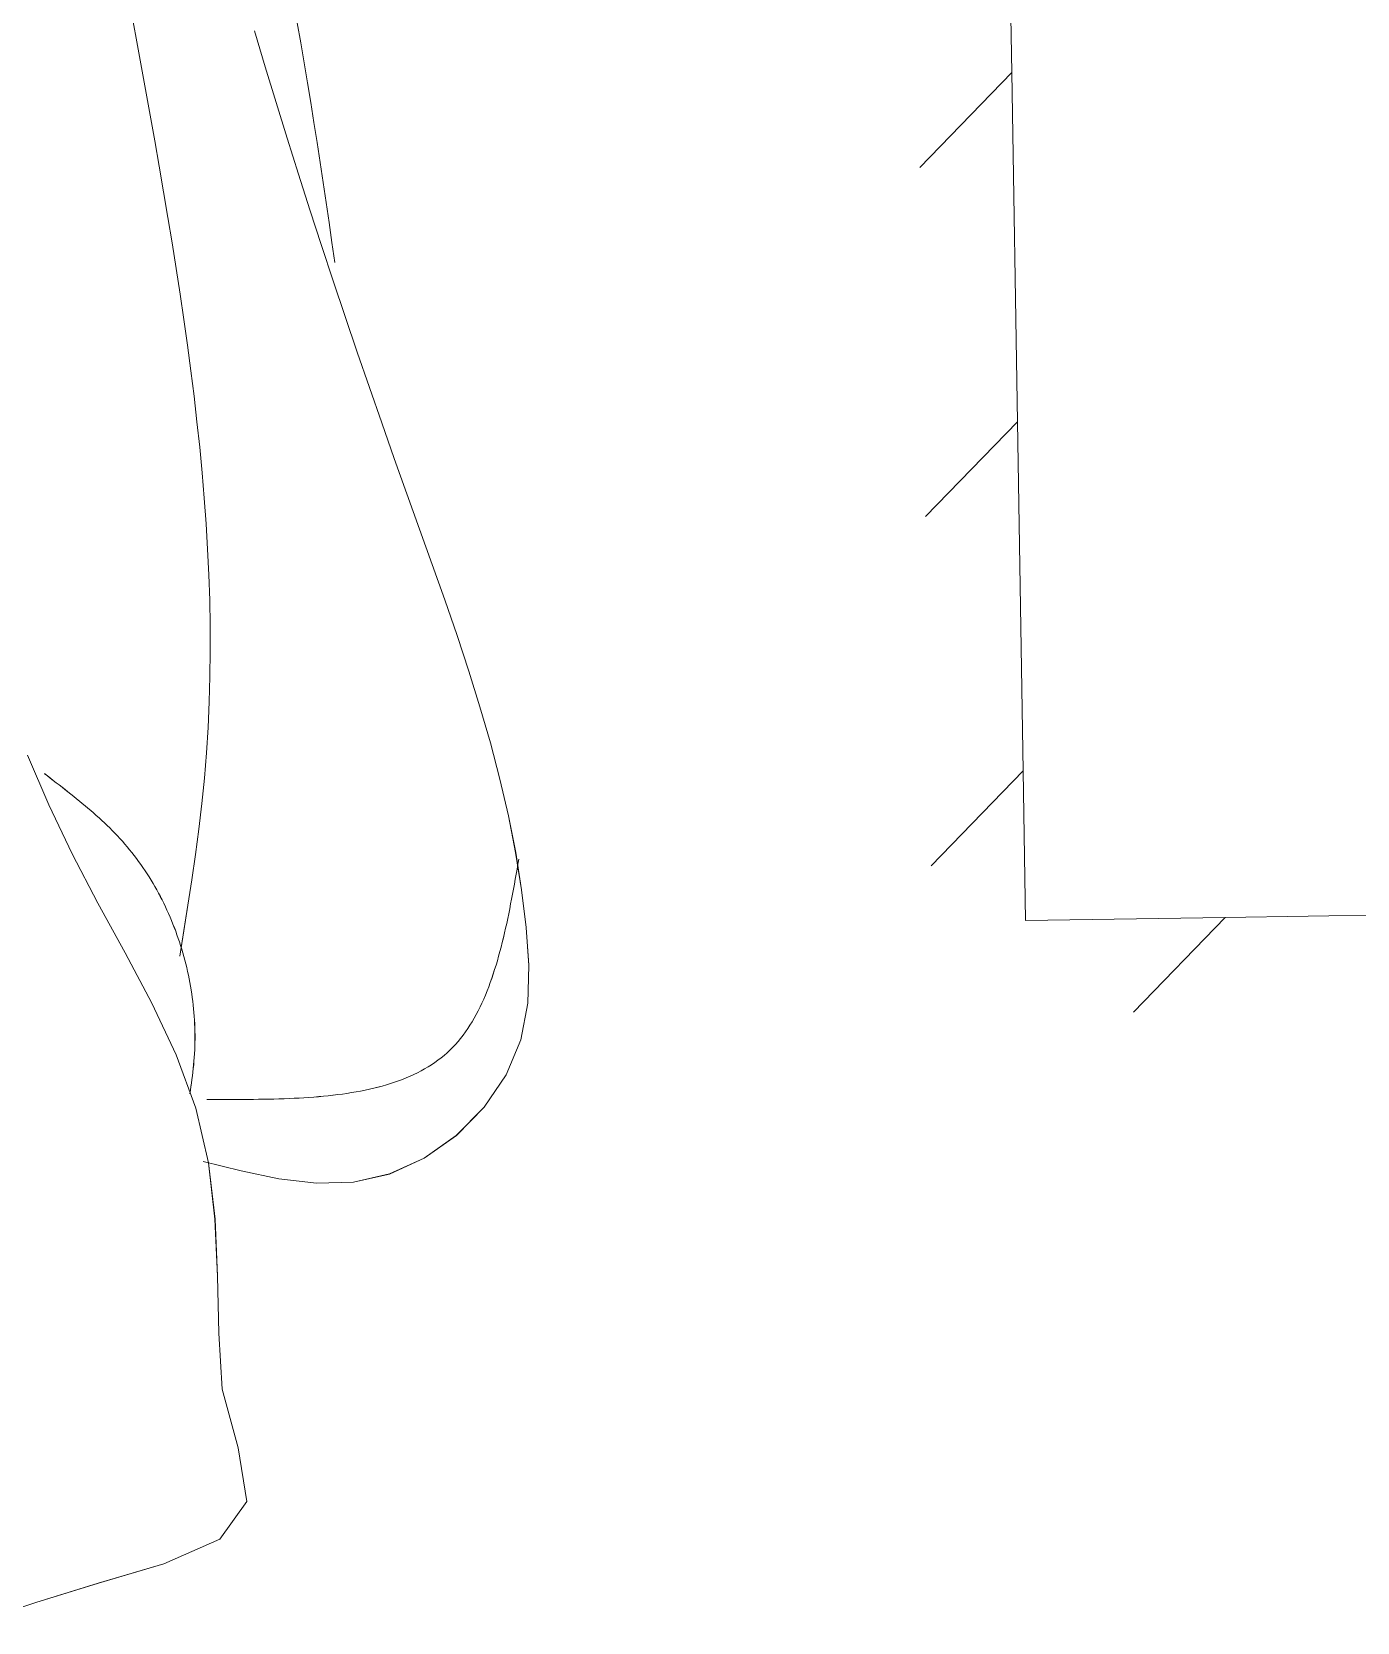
# Model space of a CAD drawing. Header units: centimetres. Extents: x 3695 to 5327, y 1631 to 2449.
# Drawn here: x 4628.6 to 4671.2, y 1915.4 to 1966.5 of the extents above; entities that cross this region are included whole.
import ezdxf

# ---------------------------------------------------------------- set-up
doc = ezdxf.new("R2010")
doc.units = ezdxf.units.CM
doc.layers.add('傢俱', color=7, linetype='Continuous', lineweight=15)

# ---------------------------------------------------------------- blocks, each defined once
blk = doc.blocks.new('沙發030')
for p, q in [((114.978, -116.356), (113.074, -116.953)), ((113.074, -116.953), (111.055, -117.543)), ((111.055, -117.543), (108.941, -118.135)), ((108.941, -118.135), (107.13, -118.897)), ((107.13, -118.897), (106.242, -120.093)), ((106.242, -120.093), (106.496, -121.82)), ((106.496, -121.82), (106.981, -123.716)), ((106.981, -123.716), (107.059, -125.522)), ((107.059, -125.522), (107.068, -127.348)), ((107.068, -127.348), (107.118, -129.179)), ((107.118, -129.179), (107.295, -130.993)), ((101.49, -130.544), (102.655, -130.304)), ((102.655, -130.304), (103.841, -130.291)), ((103.841, -130.291), (105.043, -130.449)), ((100.365, -131.037), (101.49, -130.544)), ((105.043, -130.449), (106.254, -130.719)), ((106.254, -130.719), (107.471, -131.047)), ((99.324, -131.749), (100.365, -131.037)), ((107.295, -130.993), (107.678, -132.762)), ((98.417, -132.639), (99.324, -131.749)), ((97.694, -133.665), (98.417, -132.639)), ((107.678, -132.762), (108.278, -134.48)), ((101.678, -133.374), (101.544, -133.411)), ((101.814, -133.34), (101.678, -133.374)), ((101.952, -133.309), (101.814, -133.34)), ((102.092, -133.279), (101.952, -133.309)), ((102.233, -133.251), (102.092, -133.279)), ((102.376, -133.225), (102.233, -133.251)), ((102.521, -133.2), (102.376, -133.225)), ((102.666, -133.178), (102.521, -133.2)), ((102.814, -133.157), (102.666, -133.178)), ((102.963, -133.138), (102.814, -133.157)), ((103.113, -133.121), (102.963, -133.138)), ((103.264, -133.105), (103.113, -133.121)), ((103.417, -133.091), (103.264, -133.105)), ((103.57, -133.078), (103.417, -133.091)), ((103.725, -133.066), (103.57, -133.078)), ((103.882, -133.056), (103.725, -133.066)), ((104.039, -133.047), (103.882, -133.056)), ((104.197, -133.039), (104.039, -133.047)), ((104.356, -133.032), (104.197, -133.039)), ((104.516, -133.026), (104.356, -133.032)), ((104.676, -133.022), (104.516, -133.026)), ((104.838, -133.018), (104.676, -133.022)), ((105, -133.015), (104.838, -133.018)), ((105.163, -133.013), (105, -133.015)), ((105.327, -133.012), (105.163, -133.013)), ((105.491, -133.011), (105.327, -133.012)), ((105.656, -133.012), (105.491, -133.011)), ((105.821, -133.012), (105.656, -133.012)), ((105.987, -133.014), (105.821, -133.012)), ((106.153, -133.015), (105.987, -133.014)), ((106.32, -133.018), (106.153, -133.015)), ((106.486, -133.02), (106.32, -133.018)), ((106.653, -133.023), (106.486, -133.02)), ((106.821, -133.026), (106.653, -133.023)), ((106.988, -133.029), (106.821, -133.026)), ((107.155, -133.032), (106.988, -133.029)), ((107.323, -133.036), (107.155, -133.032)), ((107.822, -133.454), (107.841, -133.337)), ((107.841, -133.337), (107.859, -133.22)), ((97.202, -134.786), (97.694, -133.665)), ((100.308, -133.902), (100.197, -133.966)), ((100.422, -133.842), (100.308, -133.902)), ((100.538, -133.784), (100.422, -133.842)), ((100.657, -133.728), (100.538, -133.784)), ((100.777, -133.676), (100.657, -133.728)), ((100.9, -133.625), (100.777, -133.676)), ((101.025, -133.578), (100.9, -133.625)), ((101.151, -133.532), (101.025, -133.578)), ((101.28, -133.489), (101.151, -133.532)), ((101.411, -133.449), (101.28, -133.489)), ((101.544, -133.411), (101.411, -133.449)), ((107.753, -133.921), (107.769, -133.804)), ((107.769, -133.804), (107.786, -133.687)), ((107.786, -133.687), (107.804, -133.57)), ((107.804, -133.57), (107.822, -133.454)), ((99.58, -134.409), (99.486, -134.494)), ((99.676, -134.328), (99.58, -134.409)), ((99.775, -134.249), (99.676, -134.328)), ((99.877, -134.174), (99.775, -134.249)), ((99.981, -134.102), (99.877, -134.174)), ((100.088, -134.032), (99.981, -134.102)), ((100.197, -133.966), (100.088, -134.032)), ((107.69, -134.512), (107.699, -134.393)), ((107.699, -134.393), (107.711, -134.275)), ((107.711, -134.275), (107.723, -134.157)), ((107.723, -134.157), (107.737, -134.039)), ((107.737, -134.039), (107.753, -133.921)), ((96.96, -135.965), (97.202, -134.786)), ((99.137, -134.865), (99.057, -134.965)), ((99.221, -134.767), (99.137, -134.865)), ((99.306, -134.673), (99.221, -134.767)), ((99.395, -134.582), (99.306, -134.673)), ((99.486, -134.494), (99.395, -134.582)), ((107.667, -134.99), (107.67, -134.87)), ((107.67, -134.87), (107.675, -134.75)), ((107.675, -134.75), (107.682, -134.631)), ((107.682, -134.631), (107.69, -134.512)), ((108.278, -134.48), (109.03, -136.154)), ((74.516, -138.355), (77.516, -135.355)), ((98.757, -135.395), (98.688, -135.509)), ((98.829, -135.283), (98.757, -135.395)), ((98.902, -135.174), (98.829, -135.283)), ((98.978, -135.068), (98.902, -135.174)), ((99.057, -134.965), (98.978, -135.068)), ((107.665, -135.11), (107.667, -134.99)), ((107.665, -135.23), (107.665, -135.11)), ((107.666, -135.351), (107.665, -135.23)), ((107.669, -135.471), (107.666, -135.351)), ((98.493, -135.866), (98.432, -135.99)), ((98.556, -135.745), (98.493, -135.866)), ((98.621, -135.626), (98.556, -135.745)), ((98.688, -135.509), (98.621, -135.626)), ((107.674, -135.592), (107.669, -135.471)), ((107.68, -135.713), (107.674, -135.592)), ((107.687, -135.834), (107.68, -135.713)), ((107.697, -135.955), (107.687, -135.834)), ((107.707, -136.076), (107.697, -135.955)), ((96.908, -137.177), (96.96, -135.965)), ((98.26, -136.375), (98.206, -136.508)), ((98.316, -136.245), (98.26, -136.375)), ((98.373, -136.117), (98.316, -136.245)), ((98.432, -135.99), (98.373, -136.117)), ((107.719, -136.197), (107.707, -136.076)), ((107.733, -136.318), (107.719, -136.197)), ((107.748, -136.439), (107.733, -136.318)), ((107.765, -136.56), (107.748, -136.439)), ((109.03, -136.154), (109.865, -137.791)), ((98.054, -136.917), (98.007, -137.057)), ((98.103, -136.779), (98.054, -136.917)), ((98.154, -136.642), (98.103, -136.779)), ((98.206, -136.508), (98.154, -136.642)), ((107.783, -136.68), (107.765, -136.56)), ((107.803, -136.801), (107.783, -136.68)), ((107.824, -136.921), (107.803, -136.801)), ((107.846, -137.041), (107.824, -136.921)), ((96.973, -138.397), (96.908, -137.177)), ((97.872, -137.486), (97.829, -137.632)), ((97.916, -137.341), (97.872, -137.486)), ((97.96, -137.198), (97.916, -137.341)), ((98.007, -137.057), (97.96, -137.198)), ((107.871, -137.161), (107.846, -137.041)), ((107.896, -137.281), (107.871, -137.161)), ((107.923, -137.4), (107.896, -137.281)), ((107.952, -137.519), (107.923, -137.4)), ((97.748, -137.929), (97.709, -138.079)), ((97.788, -137.78), (97.748, -137.929)), ((97.829, -137.632), (97.788, -137.78)), ((107.982, -137.638), (107.952, -137.519)), ((108.114, -137.656), (107.968, -138.47)), ((108.013, -137.756), (107.982, -137.638)), ((108.046, -137.874), (108.013, -137.756)), ((108.08, -137.992), (108.046, -137.874)), ((108.116, -138.109), (108.08, -137.992)), ((109.865, -137.791), (110.715, -139.401)), ((74.516, -138.355), (63.29, -138.355)), ((80.932, -138.355), (74.516, -138.355)), ((80.932, -143.165), (80.932, -138.355)), ((97.098, -139.607), (96.973, -138.397)), ((97.634, -138.382), (97.597, -138.536)), ((97.671, -138.23), (97.634, -138.382)), ((97.709, -138.079), (97.671, -138.23)), ((107.968, -138.47), (107.824, -139.284)), ((108.153, -138.226), (108.116, -138.109)), ((108.191, -138.342), (108.153, -138.226)), ((108.231, -138.457), (108.191, -138.342)), ((108.272, -138.572), (108.231, -138.457)), ((97.492, -139.001), (97.459, -139.158)), ((97.527, -138.845), (97.492, -139.001)), ((97.562, -138.69), (97.527, -138.845)), ((97.597, -138.536), (97.562, -138.69)), ((108.315, -138.687), (108.272, -138.572)), ((108.359, -138.801), (108.315, -138.687)), ((108.405, -138.914), (108.359, -138.801)), ((108.451, -139.027), (108.405, -138.914)), ((108.5, -139.139), (108.451, -139.027)), ((97.393, -139.473), (97.361, -139.632)), ((97.426, -139.315), (97.393, -139.473)), ((97.459, -139.158), (97.426, -139.315)), ((107.824, -139.284), (107.684, -140.098)), ((108.549, -139.25), (108.5, -139.139)), ((108.6, -139.36), (108.549, -139.25)), ((108.652, -139.47), (108.6, -139.36)), ((108.706, -139.579), (108.652, -139.47)), ((110.715, -139.401), (111.516, -140.993)), ((97.271, -140.806), (97.098, -139.607)), ((97.298, -139.95), (97.267, -140.109)), ((97.329, -139.79), (97.298, -139.95)), ((97.361, -139.632), (97.329, -139.79)), ((108.761, -139.687), (108.706, -139.579)), ((108.817, -139.794), (108.761, -139.687)), ((108.875, -139.901), (108.817, -139.794)), ((108.934, -140.006), (108.875, -139.901)), ((108.994, -140.111), (108.934, -140.006)), ((80.932, -143.165), (83.932, -140.165)), ((97.205, -140.429), (97.174, -140.589)), ((97.236, -140.269), (97.205, -140.429)), ((97.267, -140.109), (97.236, -140.269)), ((107.684, -140.098), (107.553, -140.912)), ((109.056, -140.214), (108.994, -140.111)), ((109.119, -140.317), (109.056, -140.214)), ((109.183, -140.418), (109.119, -140.317)), ((109.249, -140.519), (109.183, -140.418)), ((109.316, -140.619), (109.249, -140.519)), ((97.486, -141.994), (97.271, -140.806)), ((107.553, -140.912), (107.431, -141.727)), ((109.384, -140.717), (109.316, -140.619)), ((109.453, -140.814), (109.384, -140.717)), ((109.524, -140.91), (109.453, -140.814)), ((109.596, -141.005), (109.524, -140.91)), ((109.669, -141.099), (109.596, -141.005)), ((111.516, -140.993), (112.244, -142.584)), ((109.743, -141.192), (109.669, -141.099)), ((109.819, -141.283), (109.743, -141.192)), ((109.896, -141.374), (109.819, -141.283)), ((109.974, -141.463), (109.896, -141.374)), ((110.053, -141.551), (109.974, -141.463)), ((110.133, -141.638), (110.053, -141.551)), ((97.74, -143.172), (97.486, -141.994)), ((107.431, -141.727), (107.321, -142.542)), ((110.214, -141.724), (110.133, -141.638)), ((110.296, -141.808), (110.214, -141.724)), ((110.379, -141.893), (110.296, -141.808)), ((110.463, -141.976), (110.379, -141.893)), ((110.548, -142.058), (110.463, -141.976)), ((110.634, -142.139), (110.548, -142.058)), ((107.321, -142.542), (107.227, -143.357)), ((110.721, -142.22), (110.634, -142.139)), ((110.808, -142.3), (110.721, -142.22)), ((110.896, -142.38), (110.808, -142.3)), ((110.984, -142.458), (110.896, -142.38)), ((111.073, -142.536), (110.984, -142.458)), ((111.163, -142.614), (111.073, -142.536)), ((112.244, -142.584), (112.894, -144.193)), ((111.254, -142.691), (111.163, -142.614)), ((111.344, -142.767), (111.254, -142.691)), ((111.436, -142.843), (111.344, -142.767)), ((111.527, -142.919), (111.436, -142.843)), ((111.619, -142.994), (111.527, -142.919)), ((111.712, -143.069), (111.619, -142.994)), ((111.804, -143.144), (111.712, -143.069)), ((80.932, -154.39), (80.932, -143.165)), ((98.026, -144.342), (97.74, -143.172)), ((107.227, -143.357), (107.147, -144.173)), ((111.897, -143.218), (111.804, -143.144)), ((111.99, -143.292), (111.897, -143.218)), ((112.084, -143.366), (111.99, -143.292)), ((112.177, -143.44), (112.084, -143.366)), ((112.27, -143.514), (112.177, -143.44)), ((112.364, -143.588), (112.27, -143.514)), ((98.342, -145.505), (98.026, -144.342)), ((107.147, -144.173), (107.083, -144.99)), ((107.083, -144.99), (107.033, -145.806)), ((98.682, -146.661), (98.342, -145.505)), ((107.033, -145.806), (106.997, -146.624)), ((99.041, -147.813), (98.682, -146.661)), ((106.997, -146.624), (106.974, -147.441)), ((106.974, -147.441), (106.965, -148.259)), ((99.415, -148.961), (99.041, -147.813)), ((106.965, -148.259), (106.967, -149.078)), ((99.798, -150.106), (99.415, -148.961)), ((106.967, -149.078), (106.981, -149.897)), ((100.188, -151.25), (99.798, -150.106)), ((106.981, -149.897), (107.006, -150.716)), ((107.006, -150.716), (107.042, -151.536)), ((100.578, -152.393), (100.188, -151.25)), ((80.932, -154.39), (83.932, -151.39)), ((107.042, -151.536), (107.088, -152.356)), ((100.964, -153.537), (100.578, -152.393)), ((107.088, -152.356), (107.144, -153.176)), ((107.144, -153.176), (107.209, -153.997)), ((101.347, -154.682), (100.964, -153.537)), ((107.209, -153.997), (107.282, -154.818)), ((80.932, -165.615), (80.932, -154.39)), ((101.725, -155.828), (101.347, -154.682)), ((107.282, -154.818), (107.363, -155.64)), ((102.098, -156.974), (101.725, -155.828)), ((107.363, -155.64), (107.451, -156.461)), ((107.451, -156.461), (107.547, -157.283)), ((102.467, -158.122), (102.098, -156.974)), ((107.547, -157.283), (107.649, -158.106)), ((102.831, -159.271), (102.467, -158.122)), ((107.649, -158.106), (107.756, -158.929)), ((107.756, -158.929), (107.869, -159.752)), ((103.189, -160.421), (102.831, -159.271)), ((107.869, -159.752), (107.986, -160.575)), ((103.543, -161.573), (103.189, -160.421)), ((107.986, -160.575), (108.108, -161.399)), ((108.108, -161.399), (108.233, -162.222)), ((103.892, -162.725), (103.543, -161.573)), ((108.233, -162.222), (108.362, -163.047)), ((80.932, -165.615), (83.932, -162.615)), ((104.235, -163.879), (103.892, -162.725)), ((108.362, -163.047), (108.493, -163.871)), ((104.572, -165.035), (104.235, -163.879)), ((108.493, -163.871), (108.626, -164.696)), ((104.904, -166.192), (104.572, -165.035)), ((108.626, -164.696), (108.76, -165.521)), ((108.76, -165.521), (108.895, -166.346)), ((80.932, -176.841), (80.932, -165.615)), ((105.23, -167.351), (104.904, -166.192)), ((108.895, -166.346), (109.031, -167.171)), ((109.031, -167.171), (109.167, -167.997))]:
    blk.add_line(p, q)
blk.add_arc((311.597, -134.674), 210.335, 186.87687, 198.20277)

msp = doc.modelspace()

# ---------------------------------------------------------------- linework, layer by layer
at = {"layer": '傢俱'}
for p, q in [((4659.914, 1976.444), (4660.096, 1965.22)), ((4631.975, 1966.321), (4631.826, 1967.144)), ((4635.773, 1966.562), (4636.118, 1965.409)), ((4632.124, 1965.498), (4631.975, 1966.321)), ((4632.273, 1964.675), (4632.124, 1965.498)), ((4636.118, 1965.409), (4636.468, 1964.257)), ((4660.096, 1965.22), (4657.145, 1962.172)), ((4660.096, 1965.22), (4660.278, 1953.996)), ((4632.421, 1963.852), (4632.273, 1964.675)), ((4632.567, 1963.03), (4632.421, 1963.852)), ((4636.468, 1964.257), (4636.824, 1963.107)), ((4632.711, 1962.208), (4632.567, 1963.03)), ((4636.824, 1963.107), (4637.186, 1961.959)), ((4632.853, 1961.386), (4632.711, 1962.208)), ((4637.186, 1961.959), (4637.553, 1960.812)), ((4632.992, 1960.564), (4632.853, 1961.386)), ((4637.553, 1960.812), (4637.926, 1959.666)), ((4633.127, 1959.743), (4632.992, 1960.564)), ((4633.258, 1958.921), (4633.127, 1959.743)), ((4637.926, 1959.666), (4638.303, 1958.522)), ((4633.384, 1958.1), (4633.258, 1958.921)), ((4638.303, 1958.522), (4638.685, 1957.379)), ((4633.504, 1957.279), (4633.384, 1958.1)), ((4633.62, 1956.459), (4633.504, 1957.279)), ((4638.685, 1957.379), (4639.073, 1956.238)), ((4633.728, 1955.638), (4633.62, 1956.459)), ((4639.073, 1956.238), (4639.465, 1955.097)), ((4633.83, 1954.818), (4633.728, 1955.638)), ((4639.465, 1955.097), (4639.861, 1953.958)), ((4633.924, 1953.998), (4633.83, 1954.818)), ((4634.011, 1953.178), (4633.924, 1953.998)), ((4639.861, 1953.958), (4640.262, 1952.819)), ((4660.278, 1953.996), (4657.327, 1950.948)), ((4660.278, 1953.996), (4660.46, 1942.773)), ((4634.089, 1952.358), (4634.011, 1953.178)), ((4640.262, 1952.819), (4640.667, 1951.682)), ((4634.158, 1951.539), (4634.089, 1952.358)), ((4634.217, 1950.72), (4634.158, 1951.539)), ((4640.667, 1951.682), (4641.075, 1950.545)), ((4634.266, 1949.901), (4634.217, 1950.72)), ((4641.075, 1950.545), (4641.483, 1949.408)), ((4634.305, 1949.082), (4634.266, 1949.901)), ((4634.332, 1948.263), (4634.305, 1949.082)), ((4641.483, 1949.408), (4641.885, 1948.269)), ((4634.348, 1947.445), (4634.332, 1948.263)), ((4641.885, 1948.269), (4642.278, 1947.127)), ((4634.351, 1946.627), (4634.348, 1947.445)), ((4642.278, 1947.127), (4642.655, 1945.981)), ((4634.342, 1945.809), (4634.351, 1946.627)), ((4642.655, 1945.981), (4643.014, 1944.831)), ((4634.319, 1944.991), (4634.342, 1945.809)), ((4634.282, 1944.174), (4634.319, 1944.991)), ((4643.014, 1944.831), (4643.348, 1943.673)), ((4634.231, 1943.357), (4634.282, 1944.174)), ((4634.165, 1942.54), (4634.231, 1943.357)), ((4643.348, 1943.673), (4643.654, 1942.508)), ((4629.161, 1941.684), (4628.485, 1943.283)), ((4629.025, 1942.687), (4629.12, 1942.615)), ((4629.12, 1942.615), (4629.214, 1942.542)), ((4629.214, 1942.542), (4629.309, 1942.47)), ((4629.309, 1942.47), (4629.403, 1942.397)), ((4629.403, 1942.397), (4629.498, 1942.325)), ((4629.498, 1942.325), (4629.592, 1942.252)), ((4634.084, 1941.723), (4634.165, 1942.54)), ((4643.654, 1942.508), (4643.927, 1941.334)), ((4660.46, 1942.773), (4657.509, 1939.724)), ((4660.46, 1942.773), (4660.538, 1937.964)), ((4629.592, 1942.252), (4629.685, 1942.179)), ((4629.685, 1942.179), (4629.779, 1942.105)), ((4629.779, 1942.105), (4629.872, 1942.031)), ((4629.872, 1942.031), (4629.965, 1941.957)), ((4629.965, 1941.957), (4630.058, 1941.883)), ((4630.058, 1941.883), (4630.15, 1941.808)), ((4630.15, 1941.808), (4630.241, 1941.732)), ((4629.915, 1940.106), (4629.161, 1941.684)), ((4630.241, 1941.732), (4630.332, 1941.656)), ((4630.332, 1941.656), (4630.423, 1941.58)), ((4630.423, 1941.58), (4630.512, 1941.502)), ((4630.512, 1941.502), (4630.602, 1941.424)), ((4630.602, 1941.424), (4630.69, 1941.346)), ((4630.69, 1941.346), (4630.778, 1941.267)), ((4633.987, 1940.906), (4634.084, 1941.723)), ((4643.927, 1941.334), (4644.161, 1940.15)), ((4630.778, 1941.267), (4630.865, 1941.186)), ((4630.865, 1941.186), (4630.951, 1941.106)), ((4630.951, 1941.106), (4631.037, 1941.024)), ((4631.037, 1941.024), (4631.121, 1940.941)), ((4631.121, 1940.941), (4631.205, 1940.857)), ((4631.205, 1940.857), (4631.287, 1940.773)), ((4633.879, 1940.09), (4633.987, 1940.906)), ((4631.287, 1940.773), (4631.369, 1940.687)), ((4631.369, 1940.687), (4631.449, 1940.6)), ((4631.449, 1940.6), (4631.529, 1940.513)), ((4631.529, 1940.513), (4631.607, 1940.424)), ((4631.607, 1940.424), (4631.684, 1940.334)), ((4631.684, 1940.334), (4631.76, 1940.242)), ((4630.742, 1938.527), (4629.915, 1940.106)), ((4631.76, 1940.242), (4631.835, 1940.15)), ((4631.835, 1940.15), (4631.908, 1940.056)), ((4631.908, 1940.056), (4631.98, 1939.961)), ((4631.98, 1939.961), (4632.051, 1939.864)), ((4632.051, 1939.864), (4632.121, 1939.767)), ((4632.121, 1939.767), (4632.189, 1939.669)), ((4633.76, 1939.273), (4633.879, 1940.09)), ((4644.161, 1940.15), (4644.353, 1938.954)), ((4644.205, 1939.613), (4644.233, 1939.774)), ((4644.233, 1939.774), (4644.262, 1939.934)), ((4632.189, 1939.669), (4632.256, 1939.569)), ((4632.256, 1939.569), (4632.322, 1939.469)), ((4632.322, 1939.469), (4632.387, 1939.367)), ((4632.387, 1939.367), (4632.45, 1939.264)), ((4632.45, 1939.264), (4632.512, 1939.161)), ((4633.634, 1938.457), (4633.76, 1939.273)), ((4644.119, 1939.133), (4644.148, 1939.293)), ((4644.148, 1939.293), (4644.177, 1939.453)), ((4644.177, 1939.453), (4644.205, 1939.613)), ((4632.512, 1939.161), (4632.573, 1939.056)), ((4632.573, 1939.056), (4632.632, 1938.951)), ((4632.632, 1938.951), (4632.69, 1938.845)), ((4632.69, 1938.845), (4632.747, 1938.737)), ((4644.03, 1938.657), (4644.06, 1938.815)), ((4644.06, 1938.815), (4644.09, 1938.974)), ((4644.09, 1938.974), (4644.119, 1939.133)), ((4644.353, 1938.954), (4644.498, 1937.746)), ((4631.618, 1936.931), (4630.742, 1938.527)), ((4632.747, 1938.737), (4632.802, 1938.629)), ((4632.802, 1938.629), (4632.857, 1938.521)), ((4632.857, 1938.521), (4632.909, 1938.411)), ((4632.909, 1938.411), (4632.961, 1938.301)), ((4632.961, 1938.301), (4633.011, 1938.189)), ((4633.503, 1937.641), (4633.634, 1938.457)), ((4643.937, 1938.185), (4643.969, 1938.341)), ((4643.969, 1938.341), (4644, 1938.499)), ((4644, 1938.499), (4644.03, 1938.657)), ((4666.953, 1938.068), (4678.177, 1938.25)), ((4633.011, 1938.189), (4633.059, 1938.078)), ((4633.059, 1938.078), (4633.107, 1937.965)), ((4633.107, 1937.965), (4633.153, 1937.852)), ((4633.153, 1937.852), (4633.197, 1937.738)), ((4633.197, 1937.738), (4633.24, 1937.624)), ((4643.803, 1937.568), (4643.838, 1937.72)), ((4643.838, 1937.72), (4643.872, 1937.874)), ((4643.872, 1937.874), (4643.905, 1938.029)), ((4643.905, 1938.029), (4643.937, 1938.185)), ((4644.498, 1937.746), (4644.583, 1936.527)), ((4660.538, 1937.964), (4666.953, 1938.068)), ((4666.953, 1938.068), (4664.002, 1935.02)), ((4633.24, 1937.624), (4633.282, 1937.509)), ((4633.282, 1937.509), (4633.322, 1937.393)), ((4633.322, 1937.393), (4633.361, 1937.277)), ((4633.361, 1937.277), (4633.399, 1937.161)), ((4633.37, 1936.824), (4633.503, 1937.641)), ((4643.693, 1937.116), (4643.73, 1937.265)), ((4643.73, 1937.265), (4643.767, 1937.416)), ((4643.767, 1937.416), (4643.803, 1937.568)), ((4632.479, 1935.307), (4631.618, 1936.931)), ((4633.399, 1937.161), (4633.435, 1937.044)), ((4633.435, 1937.044), (4633.47, 1936.926)), ((4633.47, 1936.926), (4633.503, 1936.809)), ((4633.503, 1936.809), (4633.535, 1936.69)), ((4643.573, 1936.675), (4643.614, 1936.82)), ((4643.614, 1936.82), (4643.654, 1936.967)), ((4643.654, 1936.967), (4643.693, 1937.116)), ((4633.535, 1936.69), (4633.565, 1936.572)), ((4633.565, 1936.572), (4633.594, 1936.453)), ((4633.594, 1936.453), (4633.622, 1936.334)), ((4633.622, 1936.334), (4633.648, 1936.214)), ((4633.648, 1936.214), (4633.672, 1936.094)), ((4643.394, 1936.109), (4643.441, 1936.248)), ((4643.441, 1936.248), (4643.486, 1936.389)), ((4643.486, 1936.389), (4643.53, 1936.531)), ((4643.53, 1936.531), (4643.573, 1936.675)), ((4644.583, 1936.527), (4644.55, 1935.315)), ((4633.672, 1936.094), (4633.695, 1935.974)), ((4633.695, 1935.974), (4633.717, 1935.854)), ((4633.717, 1935.854), (4633.737, 1935.734)), ((4633.737, 1935.734), (4633.756, 1935.613)), ((4643.19, 1935.572), (4643.244, 1935.704)), ((4643.244, 1935.704), (4643.295, 1935.837)), ((4643.295, 1935.837), (4643.345, 1935.972)), ((4643.345, 1935.972), (4643.394, 1936.109)), ((4633.258, 1933.646), (4632.479, 1935.307)), ((4633.756, 1935.613), (4633.773, 1935.493)), ((4633.773, 1935.493), (4633.788, 1935.372)), ((4633.788, 1935.372), (4633.803, 1935.251)), ((4633.803, 1935.251), (4633.815, 1935.131)), ((4642.958, 1935.068), (4643.019, 1935.191)), ((4643.019, 1935.191), (4643.078, 1935.316)), ((4643.078, 1935.316), (4643.135, 1935.443)), ((4643.135, 1935.443), (4643.19, 1935.572)), ((4644.55, 1935.315), (4644.327, 1934.132)), ((4633.815, 1935.131), (4633.826, 1935.01)), ((4633.826, 1935.01), (4633.836, 1934.889)), ((4633.836, 1934.889), (4633.844, 1934.768)), ((4633.844, 1934.768), (4633.85, 1934.647)), ((4642.693, 1934.602), (4642.762, 1934.715)), ((4642.762, 1934.715), (4642.83, 1934.83)), ((4642.83, 1934.83), (4642.895, 1934.948)), ((4642.895, 1934.948), (4642.958, 1935.068)), ((4633.85, 1934.647), (4633.855, 1934.527)), ((4633.855, 1934.527), (4633.858, 1934.406)), ((4633.858, 1934.406), (4633.86, 1934.286)), ((4633.86, 1934.166), (4633.859, 1934.046)), ((4633.86, 1934.286), (4633.86, 1934.166)), ((4642.309, 1934.08), (4642.391, 1934.179)), ((4642.391, 1934.179), (4642.47, 1934.281)), ((4642.47, 1934.281), (4642.547, 1934.385)), ((4642.547, 1934.385), (4642.621, 1934.492)), ((4642.621, 1934.492), (4642.693, 1934.602)), ((4633.885, 1931.939), (4633.258, 1933.646)), ((4633.845, 1933.688), (4633.838, 1933.569)), ((4633.852, 1933.807), (4633.845, 1933.688)), ((4633.856, 1933.926), (4633.852, 1933.807)), ((4633.859, 1934.046), (4633.856, 1933.926)), ((4641.763, 1933.553), (4641.861, 1933.633)), ((4641.861, 1933.633), (4641.956, 1933.716)), ((4641.956, 1933.716), (4642.049, 1933.803)), ((4642.049, 1933.803), (4642.138, 1933.892)), ((4642.138, 1933.892), (4642.225, 1933.985)), ((4642.225, 1933.985), (4642.309, 1934.08)), ((4644.327, 1934.132), (4643.854, 1933.003)), ((4633.805, 1933.214), (4633.792, 1933.096)), ((4633.818, 1933.332), (4633.805, 1933.214)), ((4633.828, 1933.45), (4633.818, 1933.332)), ((4633.838, 1933.569), (4633.828, 1933.45)), ((4641.008, 1933.075), (4641.123, 1933.135)), ((4641.123, 1933.135), (4641.236, 1933.198)), ((4641.236, 1933.198), (4641.346, 1933.263)), ((4641.346, 1933.263), (4641.454, 1933.331)), ((4641.454, 1933.331), (4641.56, 1933.402)), ((4641.56, 1933.402), (4641.663, 1933.476)), ((4641.663, 1933.476), (4641.763, 1933.553)), ((4633.73, 1932.627), (4633.714, 1932.51)), ((4633.747, 1932.744), (4633.73, 1932.627)), ((4633.763, 1932.862), (4633.747, 1932.744)), ((4633.778, 1932.979), (4633.763, 1932.862)), ((4633.792, 1933.096), (4633.778, 1932.979)), ((4639.602, 1932.577), (4639.739, 1932.612)), ((4639.739, 1932.612), (4639.875, 1932.648)), ((4639.875, 1932.648), (4640.009, 1932.686)), ((4640.009, 1932.686), (4640.141, 1932.726)), ((4640.141, 1932.726), (4640.271, 1932.769)), ((4640.271, 1932.769), (4640.399, 1932.814)), ((4640.399, 1932.814), (4640.525, 1932.861)), ((4640.525, 1932.861), (4640.649, 1932.911)), ((4640.649, 1932.911), (4640.771, 1932.963)), ((4640.771, 1932.963), (4640.89, 1933.018)), ((4640.89, 1933.018), (4641.008, 1933.075)), ((4643.854, 1933.003), (4643.147, 1931.965)), ((4633.714, 1932.51), (4633.697, 1932.393)), ((4634.236, 1932.218), (4634.404, 1932.217)), ((4634.404, 1932.217), (4634.571, 1932.216)), ((4634.571, 1932.216), (4634.739, 1932.216)), ((4634.739, 1932.216), (4634.906, 1932.216)), ((4634.906, 1932.216), (4635.073, 1932.215)), ((4635.073, 1932.215), (4635.24, 1932.216)), ((4635.24, 1932.216), (4635.406, 1932.216)), ((4635.406, 1932.216), (4635.572, 1932.217)), ((4635.572, 1932.217), (4635.738, 1932.219)), ((4635.738, 1932.219), (4635.903, 1932.221)), ((4635.903, 1932.221), (4636.068, 1932.223)), ((4636.068, 1932.223), (4636.232, 1932.226)), ((4636.232, 1932.226), (4636.396, 1932.23)), ((4636.396, 1932.23), (4636.559, 1932.235)), ((4636.559, 1932.235), (4636.721, 1932.24)), ((4636.721, 1932.24), (4636.882, 1932.246)), ((4636.882, 1932.246), (4637.043, 1932.254)), ((4637.043, 1932.254), (4637.203, 1932.262)), ((4637.203, 1932.262), (4637.362, 1932.271)), ((4637.362, 1932.271), (4637.52, 1932.282)), ((4637.52, 1932.282), (4637.677, 1932.293)), ((4637.677, 1932.293), (4637.833, 1932.306)), ((4637.833, 1932.306), (4637.987, 1932.32)), ((4637.987, 1932.32), (4638.141, 1932.336)), ((4638.141, 1932.336), (4638.293, 1932.353)), ((4638.293, 1932.353), (4638.444, 1932.371)), ((4638.444, 1932.371), (4638.594, 1932.391)), ((4638.594, 1932.391), (4638.743, 1932.412)), ((4638.743, 1932.412), (4638.89, 1932.435)), ((4638.89, 1932.435), (4639.035, 1932.46)), ((4639.035, 1932.46), (4639.179, 1932.487)), ((4639.179, 1932.487), (4639.322, 1932.515)), ((4639.322, 1932.515), (4639.462, 1932.545)), ((4639.462, 1932.545), (4639.602, 1932.577)), ((4634.297, 1930.175), (4633.885, 1931.939)), ((4643.147, 1931.965), (4642.255, 1931.061)), ((4642.255, 1931.061), (4641.226, 1930.332)), ((4635.342, 1929.919), (4634.12, 1930.227)), ((4634.503, 1928.365), (4634.297, 1930.175)), ((4641.226, 1930.332), (4640.108, 1929.82)), ((4636.558, 1929.668), (4635.342, 1929.919)), ((4637.762, 1929.53), (4636.558, 1929.668)), ((4638.947, 1929.562), (4637.762, 1929.53)), ((4640.108, 1929.82), (4638.947, 1929.562)), ((4634.583, 1926.534), (4634.503, 1928.365)), ((4634.622, 1924.709), (4634.583, 1926.534)), ((4634.729, 1922.904), (4634.622, 1924.709)), ((4635.245, 1921.017), (4634.729, 1922.904)), ((4635.526, 1919.294), (4635.245, 1921.017)), ((4634.657, 1918.084), (4635.526, 1919.294)), ((4632.859, 1917.293), (4634.657, 1918.084)), ((4630.755, 1916.667), (4632.859, 1917.293)), ((4628.746, 1916.044), (4630.755, 1916.667)), ((4626.852, 1915.416), (4628.746, 1916.044))]:
    msp.add_line(p, q, dxfattribs=at)
msp.add_arc((4429.962, 1930.547), 210.335, 7.80485, 19.13075, dxfattribs=at)

# ---------------------------------------------------------------- block references
at = {"layer": '傢俱', "rotation": 180.9279815504732}
msp.add_blockref('沙發030', (4743.7, 1800.938), dxfattribs=at)

doc.saveas('drawing.dxf')
